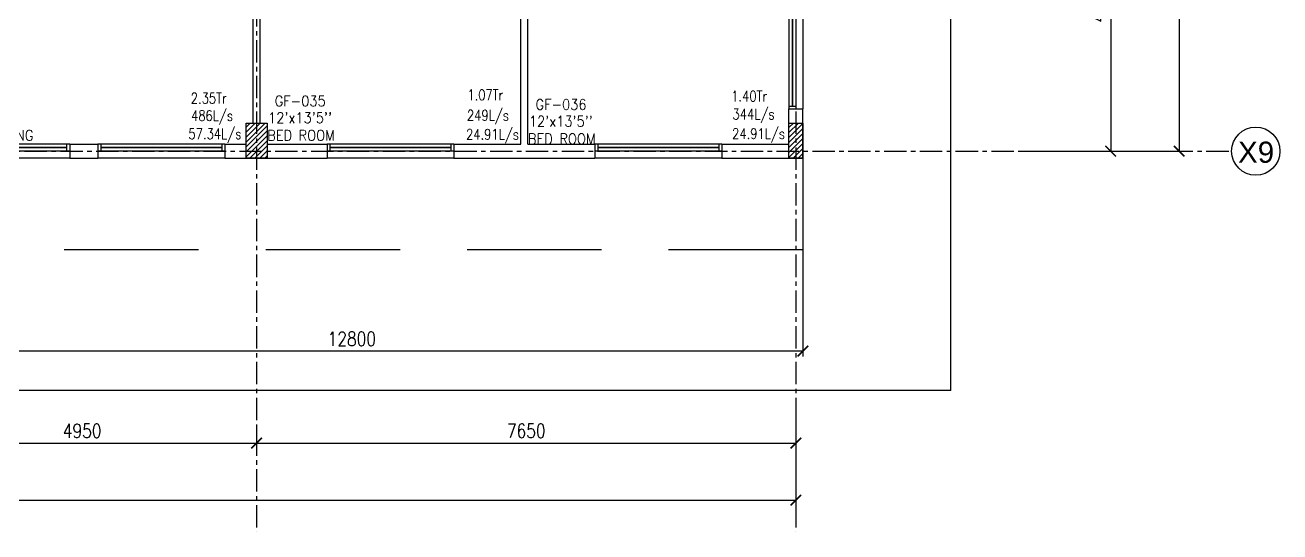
# Model space of a CAD drawing. Header units: millimetres. Extents: x -1288794 to 2153086, y -2701644 to -1428868.
# Drawn here: x 982575 to 1000376, y -1514577 to -1507377 of the extents above; entities that cross this region are included whole.
import ezdxf
from ezdxf.enums import TextEntityAlignment as Align

# ---------------------------------------------------------------- set-up
doc = ezdxf.new("R2010")
doc.units = ezdxf.units.MM
doc.header["$LTSCALE"] = 100
doc.header["$PDMODE"] = 34
doc.linetypes.add('CENTER', pattern=[50.8, 31.75, -6.35, 6.35, -6.35])
doc.linetypes.add('DASHED2', pattern=[9.525, 6.35, -3.175])
for name, color, linetype in [('A-ANNO-DIMS', 1, 'Continuous'), ('A-ANNO-SYMB', 33, 'Continuous'), ('A-ANNO-TEXT', 8, 'Continuous'), ('A-AREA', 8, 'CENTER'), ('A-FLOR-OVHD', 4, 'DASHED2'), ('A-GLAZ', 5, 'Continuous'), ('A-GRID', 253, 'CENTER'), ('A-WALL-FULL', 8, 'Continuous'), ('AC-SAD TEXT', 3, 'Continuous'), ('S-COL- HACT.', 9, 'Continuous'), ('S-COL.', 8, 'Continuous')]:
    doc.layers.add(name, color=color, linetype=linetype)
doc.styles.add('ROMANS', font='romans.shx', dxfattribs={"width": 0.8})
doc.styles.add('SANSSERIF', font='sas_____.pfb')
doc.styles.add('SIMPLEX', font='simplex.shx', dxfattribs={"width": 0.8})
doc.dimstyles.new('100 of DIM2', dxfattribs={"dimscale": 0, "dimtxt": 200, "dimasz": 150, "dimexe": 75, "dimexo": 200, "dimgap": 75, "dimtad": 1, "dimdec": 0, "dimrnd": 5, "dimzin": 0, "dimdsep": 46, "dimtxsty": 'ROMANS', "dimblk": 'ARCHTICK', "dimcen": 100, "dimclrd": 94, "dimclre": 94, "dimclrt": 2, "dimadec": 0, "dimazin": 0, "dimtfac": 1, "dimtdec": 0, "dimtofl": 0, "dimtmove": 2, "dimatfit": 3, "dimldrblk": 'OPEN90', "dimfxl": 75, "dimtolj": 1, "dimtzin": 0, "dimarcsym": 0})
pattern_1 = [(45, (2089964.023, -1109556.65), (-35.355339, 35.355339), [])]

# ---------------------------------------------------------------- blocks, each defined once
blk = doc.blocks.new('W-180')
for p, q in [((1800, 100), (0, 100)), ((1800, 0), (0, 0)), ((40, 0), (40, 100)), ((1760, 100), (1760, 0))]:
    blk.add_line(p, q)
at = {"linetype": 'Continuous'}
for p, q in [((1760, 53), (40, 53)), ((1760, 47), (40, 47))]:
    blk.add_line(p, q, dxfattribs=at)
blk = doc.blocks.new('_ArchTick')
at = {"color": 0, "linetype": 'ByBlock', "const_width": 0.15}
blk.add_lwpolyline([(-0.5, -0.5), (0.5, 0.5)], dxfattribs=at)
blk = doc.blocks.new('*D324')
at = {"layer": 'A-ANNO-DIMS', "color": 94, "lineweight": -2, "ltscale": 3, "transparency": 16777216}
for p, q in [((996792, -1473969), (999022, -1473969)), ((998947, -1473969), (998947, -1509169)), ((996792, -1509169), (999022, -1509169))]:
    blk.add_line(p, q, dxfattribs=at)
at = {"layer": 'Defpoints', "color": 0, "ltscale": 3, "transparency": 16777216}
for p in [(996592, -1473969), (996592, -1509169), (998947, -1509169)]:
    blk.add_point(p, dxfattribs=at)
at = {"layer": 'A-ANNO-DIMS', "color": 94, "lineweight": -2, "ltscale": 3, "transparency": 16777216, "xscale": 150, "yscale": 150, "zscale": 150}
for p, rotation in [((998947, -1473969), 90), ((998947, -1509169), 270)]:
    blk.add_blockref('_ArchTick', p, dxfattribs=dict(at, rotation=rotation))
at = {"layer": 'A-ANNO-DIMS', "color": 2, "ltscale": 3, "transparency": 16777216, "insert": (998772, -1491569), "char_height": 200, "attachment_point": 5, "rotation": 90, "style": 'ROMANS'}
blk.add_mtext('\\A1;35200', dxfattribs=at)
blk = doc.blocks.new('_Open90')
at = {"color": 0, "linetype": 'ByBlock', "lineweight": -2}
for p, q in [((0, 0), (-1, 0)), ((-0.5, 0.5), (0, 0)), ((0, 0), (-0.5, -0.5))]:
    blk.add_line(p, q, dxfattribs=at)
blk = doc.blocks.new('*D332')
at = {"layer": 'A-ANNO-DIMS', "color": 94, "lineweight": -2, "ltscale": 3, "transparency": 16777216}
for p, q in [((996683, -1504969), (998050, -1504969)), ((997975, -1504969), (997975, -1509169)), ((996683, -1509169), (998050, -1509169))]:
    blk.add_line(p, q, dxfattribs=at)
at = {"layer": 'Defpoints', "color": 0, "ltscale": 3, "transparency": 16777216}
for p in [(996483, -1504969), (996483, -1509169), (997975, -1509169)]:
    blk.add_point(p, dxfattribs=at)
at = {"layer": 'A-ANNO-DIMS', "color": 94, "lineweight": -2, "ltscale": 3, "transparency": 16777216, "xscale": 150, "yscale": 150, "zscale": 150}
for p, rotation in [((997975, -1504969), 90), ((997975, -1509169), 270)]:
    blk.add_blockref('_ArchTick', p, dxfattribs=dict(at, rotation=rotation))
at = {"layer": 'A-ANNO-DIMS', "color": 2, "ltscale": 3, "transparency": 16777216, "insert": (997800, -1507069), "char_height": 200, "attachment_point": 5, "rotation": 90, "style": 'ROMANS'}
blk.add_mtext('\\A1;4200', dxfattribs=at)
blk = doc.blocks.new('*D345')
at = {"layer": 'A-ANNO-DIMS', "color": 94, "lineweight": -2, "ltscale": 3, "transparency": 16777216}
for p, q in [((980909, -1513115), (980909, -1513240)), ((985859, -1513115), (985859, -1513240)), ((980909, -1513315), (985859, -1513315))]:
    blk.add_line(p, q, dxfattribs=at)
at = {"layer": 'Defpoints', "color": 0, "ltscale": 3, "transparency": 16777216}
for p in [(980909, -1513315), (985859, -1513315), (985859, -1513315)]:
    blk.add_point(p, dxfattribs=at)
at = {"layer": 'A-ANNO-DIMS', "color": 94, "lineweight": -2, "ltscale": 3, "transparency": 16777216, "xscale": 150, "yscale": 150, "zscale": 150, "rotation": 180}
blk.add_blockref('_ArchTick', (980909, -1513315), dxfattribs=at)
at = {"layer": 'A-ANNO-DIMS', "color": 94, "lineweight": -2, "ltscale": 3, "transparency": 16777216, "xscale": 150, "yscale": 150, "zscale": 150}
blk.add_blockref('_ArchTick', (985859, -1513315), dxfattribs=at)
at = {"layer": 'A-ANNO-DIMS', "color": 2, "ltscale": 3, "transparency": 16777216, "insert": (983384, -1513140), "char_height": 200, "attachment_point": 5, "style": 'ROMANS'}
blk.add_mtext('\\A1;4950', dxfattribs=at)
blk = doc.blocks.new('*D346')
at = {"layer": 'A-ANNO-DIMS', "color": 94, "lineweight": -2, "ltscale": 3, "transparency": 16777216}
for p, q in [((985859, -1513115), (985859, -1513240)), ((993509, -1513115), (993509, -1513240)), ((985859, -1513315), (993509, -1513315))]:
    blk.add_line(p, q, dxfattribs=at)
at = {"layer": 'Defpoints', "color": 0, "ltscale": 3, "transparency": 16777216}
for p in [(985859, -1513315), (993509, -1513315), (993509, -1513315)]:
    blk.add_point(p, dxfattribs=at)
at = {"layer": 'A-ANNO-DIMS', "color": 94, "lineweight": -2, "ltscale": 3, "transparency": 16777216, "xscale": 150, "yscale": 150, "zscale": 150, "rotation": 180}
blk.add_blockref('_ArchTick', (985859, -1513315), dxfattribs=at)
at = {"layer": 'A-ANNO-DIMS', "color": 94, "lineweight": -2, "ltscale": 3, "transparency": 16777216, "xscale": 150, "yscale": 150, "zscale": 150}
blk.add_blockref('_ArchTick', (993509, -1513315), dxfattribs=at)
at = {"layer": 'A-ANNO-DIMS', "color": 2, "ltscale": 3, "transparency": 16777216, "insert": (989684, -1513140), "char_height": 200, "attachment_point": 5, "style": 'ROMANS'}
blk.add_mtext('\\A1;7650', dxfattribs=at)
blk = doc.blocks.new('*D347')
at = {"layer": 'A-ANNO-DIMS', "color": 94, "lineweight": -2, "ltscale": 3, "transparency": 16777216}
for p, q in [((968009, -1512975), (968009, -1514200)), ((993509, -1512975), (993509, -1514200)), ((968009, -1514125), (993509, -1514125))]:
    blk.add_line(p, q, dxfattribs=at)
at = {"layer": 'Defpoints', "color": 0, "ltscale": 3, "transparency": 16777216}
for p in [(968009, -1512775), (993509, -1512775), (993509, -1514125)]:
    blk.add_point(p, dxfattribs=at)
at = {"layer": 'A-ANNO-DIMS', "color": 94, "lineweight": -2, "ltscale": 3, "transparency": 16777216, "xscale": 150, "yscale": 150, "zscale": 150, "rotation": 180}
blk.add_blockref('_ArchTick', (968009, -1514125), dxfattribs=at)
at = {"layer": 'A-ANNO-DIMS', "color": 94, "lineweight": -2, "ltscale": 3, "transparency": 16777216, "xscale": 150, "yscale": 150, "zscale": 150}
blk.add_blockref('_ArchTick', (993509, -1514125), dxfattribs=at)
at = {"layer": 'A-ANNO-DIMS', "color": 2, "ltscale": 3, "transparency": 16777216, "insert": (980759, -1513950), "char_height": 200, "attachment_point": 5, "style": 'ROMANS'}
blk.add_mtext('\\A1;25500', dxfattribs=at)
blk = doc.blocks.new('*D348')
at = {"layer": 'A-ANNO-DIMS', "color": 94, "linetype": 'Continuous', "lineweight": -2, "ltscale": 3, "transparency": 16777216}
for p, q in [((980809, -1509469), (980809, -1512083)), ((993609, -1509469), (993609, -1512083)), ((993609, -1512008), (980809, -1512008))]:
    blk.add_line(p, q, dxfattribs=at)
at = {"layer": 'Defpoints', "color": 0, "linetype": 'Continuous', "ltscale": 3, "transparency": 16777216}
for p in [(980809, -1509269), (993609, -1509269), (980809, -1512008)]:
    blk.add_point(p, dxfattribs=at)
at = {"layer": 'A-ANNO-DIMS', "color": 94, "linetype": 'Continuous', "lineweight": -2, "ltscale": 3, "transparency": 16777216, "xscale": 150, "yscale": 150, "zscale": 150, "rotation": 180}
blk.add_blockref('_ArchTick', (980809, -1512008), dxfattribs=at)
at = {"layer": 'A-ANNO-DIMS', "color": 94, "linetype": 'Continuous', "lineweight": -2, "ltscale": 3, "transparency": 16777216, "xscale": 150, "yscale": 150, "zscale": 150}
blk.add_blockref('_ArchTick', (993609, -1512008), dxfattribs=at)
at = {"layer": 'A-ANNO-DIMS', "color": 2, "linetype": 'Continuous', "ltscale": 3, "transparency": 16777216, "insert": (987209, -1511833), "char_height": 200, "attachment_point": 5, "style": 'ROMANS'}
blk.add_mtext('\\A1;12800', dxfattribs=at)

msp = doc.modelspace()

# ---------------------------------------------------------------- hatches: boundary and pattern name
at = {"layer": 'S-COL- HACT.', "linetype": 'Continuous', "ltscale": 3}
h = msp.add_hatch(dxfattribs=at)
h.set_pattern_fill('ANSI31', color=256, scale=400, style=0)
h.set_pattern_definition(pattern_1)
h.paths.add_polyline_path([(985708.8, -1509268.6), (985708.8, -1508768.6), (986008.8, -1508768.6), (986008.8, -1509268.6)])
h = msp.add_hatch(dxfattribs=at)
h.set_pattern_fill('ANSI31', color=256, scale=400, style=0)
h.set_pattern_definition(pattern_1)
h.paths.add_polyline_path([(993608.8, -1508768.6), (993608.8, -1509268.6), (993408.8, -1509268.6), (993408.8, -1508768.6)])

# ---------------------------------------------------------------- linework, layer by layer
at = {"layer": 'A-ANNO-SYMB', "ltscale": 3}
msp.add_circle((1000033.4, -1509168.6), 342.2, dxfattribs=at)
at = {"layer": 'A-AREA', "ltscale": 15}
for q in [(995708.8, -1469568.6), (960608.8, -1512568.6)]:
    msp.add_line((995708.8, -1512568.6), q, dxfattribs=at)
at = {"layer": 'A-FLOR-OVHD', "ltscale": 3}
msp.add_lwpolyline([(993608.8, -1509268.6), (993608.8, -1510568.6), (980808.8, -1510568.6), (980808.8, -1509268.6), (979508.8, -1509268.6), (979508.8, -1510568.6), (975208.8, -1510568.6), (975208.8, -1510168.6), (973608.8, -1510168.6), (973608.8, -1510568.6), (966608.8, -1510568.6), (966608.8, -1500918.6), (965608.8, -1500918.6), (965608.8, -1496418.6)], dxfattribs=at)
msp.add_lwpolyline([(993608.8, -1509268.6), (993608.8, -1510568.6), (980808.8, -1510568.6), (980808.8, -1509268.6), (979508.8, -1509268.6), (979508.8, -1510568.6), (975208.8, -1510568.6), (975208.8, -1510168.6), (973608.8, -1510168.6), (973608.8, -1510568.6), (966608.8, -1510568.6), (966608.8, -1500918.6), (965608.8, -1500918.6), (965608.8, -1496418.6)], dxfattribs=at)
at = {"layer": 'A-GLAZ', "ltscale": 3}
for p, q in [((993608.8, -1506768.6), (993608.8, -1508568.6)), ((983208.8, -1509268.6), (981408.8, -1509268.6)), ((985408.8, -1509268.6), (983608.8, -1509268.6)), ((988658.8, -1509268.6), (986858.8, -1509268.6)), ((992458.8, -1509268.6), (990658.8, -1509268.6))]:
    msp.add_line(p, q, dxfattribs=at)
at = {"layer": 'A-GRID', "ltscale": 0.1}
for p, q in [((985858.8, -1466442.6), (985858.8, -1514577)), ((993508.8, -1466442.6), (993508.8, -1514577)), ((956151.6, -1509168.6), (999691.2, -1509168.6))]:
    msp.add_line(p, q, dxfattribs=at)
at = {"layer": 'A-WALL-FULL', "ltscale": 3}
for p, q in [((989608.8, -1509068.6), (989608.8, -1504968.6)), ((989708.8, -1509068.6), (989708.8, -1504968.6)), ((985808.8, -1508768.6), (985808.8, -1505218.6)), ((985908.8, -1508768.6), (985908.8, -1505218.6)), ((993408.8, -1509068.6), (993408.8, -1508568.6)), ((993408.8, -1508568.6), (993608.8, -1508568.6)), ((993608.8, -1509268.6), (993608.8, -1508568.6)), ((983208.8, -1509068.6), (983608.8, -1509068.6)), ((983208.8, -1509068.6), (983208.8, -1509268.6)), ((983608.8, -1509068.6), (983608.8, -1509268.6)), ((985408.8, -1509068.6), (985708.8, -1509068.6)), ((985408.8, -1509068.6), (985408.8, -1509268.6)), ((986008.8, -1509068.6), (986858.8, -1509068.6)), ((986858.8, -1509068.6), (986858.8, -1509268.6)), ((988658.8, -1509068.6), (989608.8, -1509068.6)), ((988658.8, -1509068.6), (988658.8, -1509268.6)), ((989708.8, -1509068.6), (990658.8, -1509068.6)), ((990658.8, -1509068.6), (990658.8, -1509268.6)), ((992458.8, -1509068.6), (993408.8, -1509068.6)), ((992458.8, -1509068.6), (992458.8, -1509268.6)), ((983208.8, -1509268.6), (983608.8, -1509268.6)), ((985408.8, -1509268.6), (986858.8, -1509268.6)), ((988658.8, -1509268.6), (990658.8, -1509268.6)), ((992458.8, -1509268.6), (993608.8, -1509268.6))]:
    msp.add_line(p, q, dxfattribs=at)
at = {"layer": 'A-WALL-FULL', "linetype": 'Continuous', "ltscale": 3}
for p, q in [((985708.8, -1509068.6), (985708.8, -1508768.6)), ((985708.8, -1508768.6), (985808.8, -1508768.6)), ((985908.8, -1508768.6), (986008.8, -1508768.6)), ((986008.8, -1508768.6), (986008.8, -1509068.6))]:
    msp.add_line(p, q, dxfattribs=at)
at = {"layer": 'S-COL.', "linetype": 'Continuous', "ltscale": 3}
for points in [[(985708.8, -1509268.6), (985708.8, -1508768.6), (986008.8, -1508768.6), (986008.8, -1509268.6)], [(985708.8, -1509268.6), (985708.8, -1508768.6), (986008.8, -1508768.6), (986008.8, -1509268.6)], [(985708.8, -1509268.6), (985708.8, -1508768.6), (986008.8, -1508768.6), (986008.8, -1509268.6)], [(993608.8, -1508768.6), (993608.8, -1509268.6), (993408.8, -1509268.6), (993408.8, -1508768.6)], [(993608.8, -1508768.6), (993608.8, -1509268.6), (993408.8, -1509268.6), (993408.8, -1508768.6)], [(993608.8, -1508768.6), (993608.8, -1509268.6), (993408.8, -1509268.6), (993408.8, -1508768.6)]]:
    msp.add_lwpolyline(points, close=True, dxfattribs=at)

# ---------------------------------------------------------------- block references
at = {"layer": 'A-GLAZ', "ltscale": 3, "xscale": -1}
for p, rotation in [((993408.8, -1508568.6), 270), ((981408.8, -1509068.6), 180), ((983608.8, -1509068.6), 180), ((986858.8, -1509068.6), 180), ((990658.8, -1509068.6), 180)]:
    msp.add_blockref('W-180', p, dxfattribs=dict(at, rotation=rotation))

# ---------------------------------------------------------------- texts
at = {"layer": 'A-ANNO-TEXT', "style": 'ROMANS', "width": 0.9}
for s, p in [('GF-035', (986116, -1508530.3)), ('GF-036', (989816, -1508580.3)), ("12'x13'5''", (986021.7, -1508769)), ("12'x13'5''", (989721.7, -1508819)), ('MAJLES & DINING', (981108.8, -1509018.6)), ('BED ROOM', (986008.8, -1509018.6)), ('BED ROOM', (989708.8, -1509068.6))]:
    msp.add_text(s, height=150, dxfattribs=at).set_placement(p)
at = {"layer": 'A-ANNO-TEXT', "style": 'SANSSERIF'}
msp.add_text('X9', height=300, dxfattribs=at).set_placement((1000038, -1509333.2), align=Align.CENTER)
at = {"layer": 'AC-SAD TEXT', "style": 'SIMPLEX', "width": 0.8}
for s, p in [('2.35Tr', (984924.4, -1508491.9)), ('1.07Tr', (988848.5, -1508444.2)), ('1.40Tr', (992591.9, -1508463.1)), ('486L/s', (984928.4, -1508739)), ('249L/s', (988842.3, -1508733.8)), ('344L/s', (992610.2, -1508717.2)), ('57.34L/s', (984892.5, -1508998)), ('24.91L/s', (988829.9, -1509005)), ('24.91L/s', (992604.2, -1508994.5))]:
    msp.add_text(s, height=150, dxfattribs=at).set_placement(p)

# ---------------------------------------------------------------- dimensions: what is measured, and where the dimension line sits
at = {"layer": 'A-ANNO-DIMS', "ltscale": 3}
for base, p1, p2, picture, middle in [((998947, -1509168.6), (996591.8, -1473968.6), (996591.8, -1509168.6), '*D324', (998772, -1491568.6)), ((997974.5, -1509168.6), (996482.9, -1504968.6), (996482.9, -1509168.6), '*D332', (997799.5, -1507068.6))]:
    dim = msp.add_linear_dim(base=base, p1=p1, p2=p2, angle=90, dimstyle='100 of DIM2', override={"dimscale": 1}, dxfattribs=at)
    dim.commit()
    dim.dimension.update_dxf_attribs({"geometry": picture, "text_midpoint": middle})
at = {"layer": 'A-ANNO-DIMS', "linetype": 'Continuous', "ltscale": 3}
dim = msp.add_linear_dim(base=(980808.8, -1512007.6), p1=(993608.8, -1509268.6), p2=(980808.8, -1509268.6), dimstyle='100 of DIM2', override={"dimscale": 1}, dxfattribs=at)
dim.commit()
dim.dimension.update_dxf_attribs({"geometry": '*D348', "text_midpoint": (987208.8, -1511832.6)})
at = {"layer": 'A-ANNO-DIMS', "ltscale": 3}
for base, p1, p2, picture, middle in [((993508.8, -1514125.5), (968008.8, -1512774.8), (993508.8, -1512774.8), '*D347', (980758.8, -1513950.5)), ((985858.8, -1513315.3), (980908.8, -1513315.3), (985858.8, -1513315.3), '*D345', (983383.8, -1513140.3)), ((993508.8, -1513315.3), (985858.8, -1513315.3), (993508.8, -1513315.3), '*D346', (989683.8, -1513140.3))]:
    dim = msp.add_linear_dim(base=base, p1=p1, p2=p2, dimstyle='100 of DIM2', override={"dimscale": 1}, dxfattribs=at)
    dim.commit()
    dim.dimension.update_dxf_attribs({"geometry": picture, "text_midpoint": middle})

doc.saveas('drawing.dxf')
